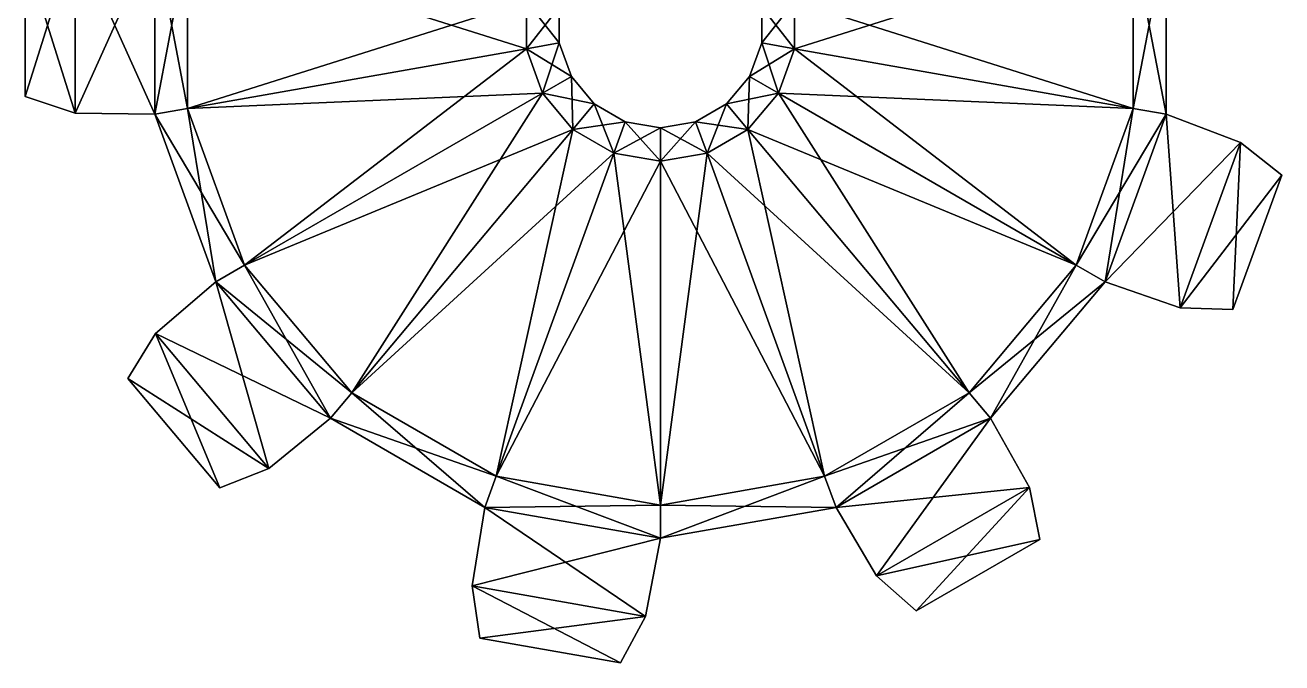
# Model space of a CAD drawing. Header units: metres. Extents: x -64 to 63, y -64 to 64.
# Drawn here: x -63.7 to 62.7, y -64.4 to -0.2 of the extents above; entities that cross this region are included whole.
import ezdxf

# ---------------------------------------------------------------- set-up
doc = ezdxf.new("R2010")
doc.units = ezdxf.units.M

msp = doc.modelspace()

# ---------------------------------------------------------------- linework, layer by layer
for points in [[(-58.676849, 8.685079, 2.98047), (-58.676849, -9.054636, 2.98047), (-63.72311, -7.372548, 4.662558)], [(-63.72311, -7.372548, 4.662558), (-63.72311, 7.002993, 4.662558), (-58.676849, 8.685079, 2.98047)], [(-58.676849, -9.054636, 10.56872), (-58.676849, 8.685079, 10.56872), (-63.72311, 7.002993, 8.886632)], [(-50.676849, 8.785077, 2.880471), (-50.676849, -9.154638, 2.880471), (-58.676849, -9.054636, 2.98047)], [(-58.676849, -9.054636, 2.98047), (-58.676849, 8.685079, 2.98047), (-50.676849, 8.785077, 2.880471)], [(-50.676849, -9.154638, 10.66872), (-50.676849, 8.785077, 10.66872), (-58.676849, 8.685079, 10.56872)], [(-58.676849, 8.685079, 10.56872), (-58.676849, -9.054636, 10.56872), (-50.676849, -9.154638, 10.66872)], [(-50.676849, 8.785077, 10.66872), (-50.676849, -9.154638, 10.66872), (-47.37685, -8.57276, 13.16872)], [(-47.37685, -8.57276, 13.16872), (-47.37685, 8.203197, 13.16872), (-50.676849, 8.785077, 10.66872)], [(-50.676849, -9.154638, 2.880471), (-50.676849, 8.785077, 2.880471), (-47.37685, 8.203197, 0.380471)], [(-47.37685, 8.203197, 0.380471), (-47.37685, -8.57276, 0.380471), (-50.676849, -9.154638, 2.880471)], [(-47.37685, -8.57276, 9.468719), (-13.2976, 2.194099, 9.468719), (-47.37685, 8.203197, 9.468719)], [(-13.2976, -2.563676, 4.080471), (-47.37685, 8.203197, 4.080471), (-13.2976, 2.194099, 4.080471)], [(-13.2976, -2.563676, 4.080471), (-47.37685, -8.57276, 4.080471), (-47.37685, 8.203197, 4.080471)], [(-47.37685, 8.203197, 13.16872), (-47.37685, -8.57276, 13.16872), (-47.37685, -8.57276, 9.468719)], [(-47.37685, -8.57276, 9.468719), (-47.37685, 8.203197, 9.468719), (-47.37685, 8.203197, 13.16872)], [(-47.37685, -8.57276, 0.380471), (-47.37685, 8.203197, 0.380471), (-47.37685, 8.203197, 4.080471)], [(-47.37685, 8.203197, 4.080471), (-47.37685, -8.57276, 4.080471), (-47.37685, -8.57276, 0.380471)], [(47.76432, 8.203186, 9.468719), (13.68508, -2.563679, 9.468719), (47.76432, -8.572773, 9.468719)], [(47.76432, 8.203186, 9.468719), (13.68508, 2.194095, 9.468719), (13.68508, -2.563679, 9.468719)], [(13.68508, 2.194095, 4.080471), (47.76432, 8.203186, 4.080471), (47.76432, -8.572773, 4.080471)], [(51.06432, 8.785065, 2.880471), (51.06432, -9.154652, 2.880471), (47.76432, -8.572773, 0.380471)], [(47.76432, -8.572773, 0.380471), (47.76432, 8.203186, 0.380471), (51.06432, 8.785065, 2.880471)], [(51.06432, -9.154652, 10.66872), (51.06432, 8.785065, 10.66872), (47.76432, 8.203186, 13.16872)], [(47.76432, 8.203186, 13.16872), (47.76432, -8.572773, 13.16872), (51.06432, -9.154652, 10.66872)], [(47.76432, -8.572773, 13.16872), (47.76432, 8.203186, 13.16872), (47.76432, 8.203186, 9.468719)], [(47.76432, 8.203186, 9.468719), (47.76432, -8.572773, 9.468719), (47.76432, -8.572773, 13.16872)], [(47.76432, 8.203186, 0.380471), (47.76432, -8.572773, 0.380471), (47.76432, -8.572773, 4.080471)], [(47.76432, -8.572773, 4.080471), (47.76432, 8.203186, 4.080471), (47.76432, 8.203186, 0.380471)], [(51.06432, 8.785065, 2.880471), (51.06432, -9.154652, 10.66872), (51.06432, -9.154652, 2.880471)], [(51.06432, 8.785065, 2.880471), (51.06432, 8.785065, 10.66872), (51.06432, -9.154652, 10.66872)], [(-63.72311, -7.372548, 4.662558), (-63.72311, 7.002993, 8.886632), (-63.72311, 7.002993, 4.662558)], [(-63.72311, -7.372548, 4.662558), (-63.72311, -7.372548, 8.886632), (-63.72311, 7.002993, 8.886632)], [(-63.72311, 7.002993, 8.886632), (-63.72311, -7.372548, 8.886632), (-58.676849, -9.054636, 10.56872)], [(-47.37685, -8.57276, 9.468719), (-13.2976, -2.563676, 9.468719), (-13.2976, 2.194099, 9.468719)], [(-9.997604, -1.981798, 10.66872), (-9.997603, 1.612219, 10.66872), (-13.2976, 2.194099, 13.16872)], [(-13.2976, 2.194099, 13.16872), (-13.2976, -2.563676, 13.16872), (-9.997604, -1.981798, 10.66872)], [(-13.2976, -2.563676, 0.380471), (-13.2976, 2.194099, 0.380471), (-9.997603, 1.612219, 2.880471)], [(-13.2976, -2.563676, 13.16872), (-13.2976, 2.194099, 13.16872), (-13.2976, 2.194099, 9.468719)], [(-13.2976, 2.194099, 9.468719), (-13.2976, -2.563676, 9.468719), (-13.2976, -2.563676, 13.16872)], [(-13.2976, 2.194099, 0.380471), (-13.2976, -2.563676, 0.380471), (-13.2976, -2.563676, 4.080471)], [(-13.2976, -2.563676, 4.080471), (-13.2976, 2.194099, 4.080471), (-13.2976, 2.194099, 0.380471)], [(-9.997603, 1.612219, 2.880471), (-9.997604, -1.981798, 2.880471), (-13.2976, -2.563676, 0.380471)], [(-9.997604, -1.981798, 10.66872), (-9.997603, 1.612219, 2.880471), (-9.997603, 1.612219, 10.66872)], [(-9.997604, -1.981798, 10.66872), (-9.997604, -1.981798, 2.880471), (-9.997603, 1.612219, 2.880471)], [(13.68508, -2.563679, 13.16872), (13.68508, 2.194095, 13.16872), (10.38508, 1.612216, 10.66872)], [(10.38508, -1.9818, 2.880471), (10.38508, 1.612216, 2.880471), (13.68508, 2.194095, 0.380471)], [(13.68508, 2.194095, 0.380471), (13.68508, -2.563679, 0.380471), (10.38508, -1.9818, 2.880471)], [(10.38508, 1.612216, 10.66872), (10.38508, -1.9818, 2.880471), (10.38508, -1.9818, 10.66872)], [(10.38508, 1.612216, 10.66872), (10.38508, 1.612216, 2.880471), (10.38508, -1.9818, 2.880471)], [(10.38508, 1.612216, 10.66872), (10.38508, -1.9818, 10.66872), (13.68508, -2.563679, 13.16872)], [(13.68508, 2.194095, 4.080471), (47.76432, -8.572773, 4.080471), (13.68508, -2.563679, 4.080471)], [(13.68508, 2.194095, 13.16872), (13.68508, -2.563679, 13.16872), (13.68508, -2.563679, 9.468719)], [(13.68508, -2.563679, 9.468719), (13.68508, 2.194095, 9.468719), (13.68508, 2.194095, 13.16872)], [(13.68508, -2.563679, 0.380471), (13.68508, 2.194095, 0.380471), (13.68508, 2.194095, 4.080471)], [(13.68508, 2.194095, 4.080471), (13.68508, -2.563679, 4.080471), (13.68508, -2.563679, 0.380471)], [(-8.768378, -5.359068, 10.66872), (-9.997604, -1.981798, 10.66872), (-13.2976, -2.563676, 13.16872)], [(-11.67035, -7.034522, 0.380471), (-13.2976, -2.563676, 0.380471), (-9.997604, -1.981798, 2.880471)], [(-9.997604, -1.981798, 2.880471), (-8.768378, -5.359068, 2.880471), (-11.67035, -7.034522, 0.380471)], [(-8.768378, -5.359068, 10.66872), (-9.997604, -1.981798, 2.880471), (-9.997604, -1.981798, 10.66872)], [(-8.768378, -5.359068, 10.66872), (-8.768378, -5.359068, 2.880471), (-9.997604, -1.981798, 2.880471)], [(10.38508, -1.9818, 10.66872), (9.155849, -5.359071, 2.880471), (9.155849, -5.359071, 10.66872)], [(10.38508, -1.9818, 10.66872), (10.38508, -1.9818, 2.880471), (9.155849, -5.359071, 2.880471)], [(10.38508, -1.9818, 10.66872), (9.155849, -5.359071, 10.66872), (12.05782, -7.034525, 13.16872)], [(9.155849, -5.359071, 2.880471), (10.38508, -1.9818, 2.880471), (13.68508, -2.563679, 0.380471)], [(12.05782, -7.034525, 13.16872), (13.68508, -2.563679, 13.16872), (10.38508, -1.9818, 10.66872)], [(-41.639141, -24.337, 9.468719), (-13.2976, -2.563676, 9.468719), (-47.37685, -8.57276, 9.468719)], [(-11.67035, -7.034522, 4.080471), (-47.37685, -8.57276, 4.080471), (-13.2976, -2.563676, 4.080471)], [(-41.639141, -24.337, 9.468719), (-11.67035, -7.034522, 9.468719), (-13.2976, -2.563676, 9.468719)], [(-13.2976, -2.563676, 13.16872), (-11.67035, -7.034522, 13.16872), (-8.768378, -5.359068, 10.66872)], [(-11.67035, -7.034522, 13.16872), (-13.2976, -2.563676, 13.16872), (-13.2976, -2.563676, 9.468719)], [(-13.2976, -2.563676, 9.468719), (-11.67035, -7.034522, 9.468719), (-11.67035, -7.034522, 13.16872)], [(-13.2976, -2.563676, 0.380471), (-11.67035, -7.034522, 0.380471), (-11.67035, -7.034522, 4.080471)], [(-11.67035, -7.034522, 4.080471), (-13.2976, -2.563676, 4.080471), (-13.2976, -2.563676, 0.380471)], [(13.68508, -2.563679, 0.380471), (12.05782, -7.034525, 0.380471), (9.155849, -5.359071, 2.880471)], [(47.76432, -8.572773, 9.468719), (13.68508, -2.563679, 9.468719), (12.05782, -7.034525, 9.468719)], [(13.68508, -2.563679, 4.080471), (42.026611, -24.337021, 4.080471), (12.05782, -7.034525, 4.080471)], [(13.68508, -2.563679, 13.16872), (12.05782, -7.034525, 13.16872), (12.05782, -7.034525, 9.468719)], [(12.05782, -7.034525, 9.468719), (13.68508, -2.563679, 9.468719), (13.68508, -2.563679, 13.16872)], [(12.05782, -7.034525, 0.380471), (13.68508, -2.563679, 0.380471), (13.68508, -2.563679, 4.080471)], [(13.68508, -2.563679, 4.080471), (12.05782, -7.034525, 4.080471), (12.05782, -7.034525, 0.380471)], [(13.68508, -2.563679, 4.080471), (47.76432, -8.572773, 4.080471), (42.026611, -24.337021, 4.080471)], [(-6.45819, -8.112245, 10.66872), (-8.768378, -5.359068, 10.66872), (-11.67035, -7.034522, 13.16872)], [(-8.612113, -10.67919, 0.380471), (-11.67035, -7.034522, 0.380471), (-8.768378, -5.359068, 2.880471)], [(-6.45819, -8.112245, 10.66872), (-8.768378, -5.359068, 2.880471), (-8.768378, -5.359068, 10.66872)], [(-6.45819, -8.112245, 10.66872), (-6.45819, -8.112245, 2.880471), (-8.768378, -5.359068, 2.880471)], [(-8.768378, -5.359068, 2.880471), (-6.45819, -8.112245, 2.880471), (-8.612113, -10.67919, 0.380471)], [(9.155849, -5.359071, 10.66872), (6.84566, -8.112247, 2.880471), (6.84566, -8.112247, 10.66872)], [(9.155849, -5.359071, 10.66872), (9.155849, -5.359071, 2.880471), (6.84566, -8.112247, 2.880471)], [(9.155849, -5.359071, 10.66872), (6.84566, -8.112247, 10.66872), (8.999581, -10.67919, 13.16872)], [(6.84566, -8.112247, 2.880471), (9.155849, -5.359071, 2.880471), (12.05782, -7.034525, 0.380471)], [(8.999581, -10.67919, 13.16872), (12.05782, -7.034525, 13.16872), (9.155849, -5.359071, 10.66872)], [(-58.676849, -9.054636, 2.98047), (-58.676849, -9.054636, 10.56872), (-63.72311, -7.372548, 8.886632)], [(-63.72311, -7.372548, 8.886632), (-63.72311, -7.372548, 4.662558), (-58.676849, -9.054636, 2.98047)], [(-11.67035, -7.034522, 4.080471), (-41.639141, -24.337, 4.080471), (-47.37685, -8.57276, 4.080471)], [(-30.85577, -37.188129, 9.468719), (-11.67035, -7.034522, 9.468719), (-41.639141, -24.337, 9.468719)], [(-8.612113, -10.67919, 4.080471), (-41.639141, -24.337, 4.080471), (-11.67035, -7.034522, 4.080471)], [(-30.85577, -37.188129, 9.468719), (-8.612113, -10.67919, 9.468719), (-11.67035, -7.034522, 9.468719)], [(-11.67035, -7.034522, 13.16872), (-8.612113, -10.67919, 13.16872), (-6.45819, -8.112245, 10.66872)], [(-8.612113, -10.67919, 13.16872), (-11.67035, -7.034522, 13.16872), (-11.67035, -7.034522, 9.468719)], [(-11.67035, -7.034522, 9.468719), (-8.612113, -10.67919, 9.468719), (-8.612113, -10.67919, 13.16872)], [(-11.67035, -7.034522, 0.380471), (-8.612113, -10.67919, 0.380471), (-8.612113, -10.67919, 4.080471)], [(-8.612113, -10.67919, 4.080471), (-11.67035, -7.034522, 4.080471), (-11.67035, -7.034522, 0.380471)], [(12.05782, -7.034525, 0.380471), (8.999581, -10.67919, 0.380471), (6.84566, -8.112247, 2.880471)], [(42.026611, -24.337021, 9.468719), (12.05782, -7.034525, 9.468719), (8.999581, -10.67919, 9.468719)], [(12.05782, -7.034525, 4.080471), (31.243231, -37.188141, 4.080471), (8.999581, -10.67919, 4.080471)], [(12.05782, -7.034525, 13.16872), (8.999581, -10.67919, 13.16872), (8.999581, -10.67919, 9.468719)], [(8.999581, -10.67919, 9.468719), (12.05782, -7.034525, 9.468719), (12.05782, -7.034525, 13.16872)], [(8.999581, -10.67919, 0.380471), (12.05782, -7.034525, 0.380471), (12.05782, -7.034525, 4.080471)], [(12.05782, -7.034525, 4.080471), (8.999581, -10.67919, 4.080471), (8.999581, -10.67919, 0.380471)], [(47.76432, -8.572773, 9.468719), (12.05782, -7.034525, 9.468719), (42.026611, -24.337021, 9.468719)], [(12.05782, -7.034525, 4.080471), (42.026611, -24.337021, 4.080471), (31.243231, -37.188141, 4.080471)], [(-44.541111, -26.012461, 2.880471), (-50.676849, -9.154638, 2.880471), (-47.37685, -8.57276, 0.380471)], [(-41.639141, -24.337, 13.16872), (-47.37685, -8.57276, 13.16872), (-50.676849, -9.154638, 10.66872)], [(-47.37685, -8.57276, 0.380471), (-41.639141, -24.337, 0.380471), (-44.541111, -26.012461, 2.880471)], [(-47.37685, -8.57276, 13.16872), (-41.639141, -24.337, 13.16872), (-41.639141, -24.337, 9.468719)], [(-41.639141, -24.337, 9.468719), (-47.37685, -8.57276, 9.468719), (-47.37685, -8.57276, 13.16872)], [(-41.639141, -24.337, 0.380471), (-47.37685, -8.57276, 0.380471), (-47.37685, -8.57276, 4.080471)], [(-47.37685, -8.57276, 4.080471), (-41.639141, -24.337, 4.080471), (-41.639141, -24.337, 0.380471)], [(-3.34568, -9.909254, 10.66872), (-6.45819, -8.112245, 10.66872), (-8.612113, -10.67919, 13.16872)], [(-4.491759, -13.05808, 0.380471), (-8.612113, -10.67919, 0.380471), (-6.45819, -8.112245, 2.880471)], [(-3.34568, -9.909254, 10.66872), (-6.45819, -8.112245, 2.880471), (-6.45819, -8.112245, 10.66872)], [(-3.34568, -9.909254, 10.66872), (-3.34568, -9.909254, 2.880471), (-6.45819, -8.112245, 2.880471)], [(-6.45819, -8.112245, 2.880471), (-3.34568, -9.909254, 2.880471), (-4.491759, -13.05808, 0.380471)], [(6.84566, -8.112247, 10.66872), (3.73315, -9.909255, 2.880471), (3.73315, -9.909255, 10.66872)], [(6.84566, -8.112247, 10.66872), (6.84566, -8.112247, 2.880471), (3.73315, -9.909255, 2.880471)], [(6.84566, -8.112247, 10.66872), (3.73315, -9.909255, 10.66872), (4.879228, -13.05808, 13.16872)], [(3.73315, -9.909255, 2.880471), (6.84566, -8.112247, 2.880471), (8.999581, -10.67919, 0.380471)], [(4.879228, -13.05808, 13.16872), (8.999581, -10.67919, 13.16872), (6.84566, -8.112247, 10.66872)], [(47.76432, -8.572773, 13.16872), (42.026611, -24.337021, 13.16872), (44.928581, -26.01247, 10.66872)], [(42.026611, -24.337021, 0.380471), (47.76432, -8.572773, 0.380471), (51.06432, -9.154652, 2.880471)], [(42.026611, -24.337021, 13.16872), (47.76432, -8.572773, 13.16872), (47.76432, -8.572773, 9.468719)], [(47.76432, -8.572773, 9.468719), (42.026611, -24.337021, 9.468719), (42.026611, -24.337021, 13.16872)], [(47.76432, -8.572773, 0.380471), (42.026611, -24.337021, 0.380471), (42.026611, -24.337021, 4.080471)], [(42.026611, -24.337021, 4.080471), (47.76432, -8.572773, 4.080471), (47.76432, -8.572773, 0.380471)], [(44.928581, -26.01247, 10.66872), (51.06432, -9.154652, 10.66872), (47.76432, -8.572773, 13.16872)], [(-50.676849, -9.154638, 2.880471), (-50.676849, -9.154638, 10.66872), (-58.676849, -9.054636, 10.56872)], [(-58.676849, -9.054636, 10.56872), (-58.676849, -9.054636, 2.98047), (-50.676849, -9.154638, 2.880471)], [(-44.541111, -26.012461, 2.880471), (-50.676849, -9.154638, 10.66872), (-50.676849, -9.154638, 2.880471)], [(-44.541111, -26.012461, 2.880471), (-44.541111, -26.012461, 10.66872), (-50.676849, -9.154638, 10.66872)], [(-50.676849, -9.154638, 10.66872), (-44.541111, -26.012461, 10.66872), (-41.639141, -24.337, 13.16872)], [(-8.612113, -10.67919, 13.16872), (-4.491759, -13.05808, 13.16872), (-3.34568, -9.909254, 10.66872)], [(0.193735, -10.53335, 10.66872), (-3.34568, -9.909254, 10.66872), (-4.491759, -13.05808, 13.16872)], [(0.193734, -13.88426, 0.380471), (-4.491759, -13.05808, 0.380471), (-3.34568, -9.909254, 2.880471)], [(0.193735, -10.53335, 10.66872), (-3.34568, -9.909254, 2.880471), (-3.34568, -9.909254, 10.66872)], [(0.193735, -10.53335, 10.66872), (0.193735, -10.53335, 2.880471), (-3.34568, -9.909254, 2.880471)], [(-3.34568, -9.909254, 2.880471), (0.193735, -10.53335, 2.880471), (0.193734, -13.88426, 0.380471)], [(3.73315, -9.909255, 10.66872), (0.193735, -10.53335, 10.66872), (0.193734, -13.88426, 13.16872)], [(0.193734, -13.88426, 13.16872), (4.879228, -13.05808, 13.16872), (3.73315, -9.909255, 10.66872)], [(3.73315, -9.909255, 10.66872), (0.193735, -10.53335, 2.880471), (0.193735, -10.53335, 10.66872)], [(3.73315, -9.909255, 10.66872), (3.73315, -9.909255, 2.880471), (0.193735, -10.53335, 2.880471)], [(0.193735, -10.53335, 2.880471), (3.73315, -9.909255, 2.880471), (4.879228, -13.05808, 0.380471)], [(8.999581, -10.67919, 0.380471), (4.879228, -13.05808, 0.380471), (3.73315, -9.909255, 2.880471)], [(51.06432, -9.154652, 2.880471), (44.928581, -26.01247, 2.880471), (42.026611, -24.337021, 0.380471)], [(44.928581, -26.01247, 2.880471), (51.06432, -9.154652, 2.880471), (58.547661, -11.98478, 2.98047)], [(51.06432, -9.154652, 10.66872), (44.928581, -26.01247, 10.66872), (52.48032, -28.654659, 10.56872)], [(51.06432, -9.154652, 2.880471), (51.06432, -9.154652, 10.66872), (58.547661, -11.98478, 10.56872)], [(58.547661, -11.98478, 10.56872), (58.547661, -11.98478, 2.98047), (51.06432, -9.154652, 2.880471)], [(52.48032, -28.654659, 10.56872), (58.547661, -11.98478, 10.56872), (51.06432, -9.154652, 10.66872)], [(-8.612113, -10.67919, 4.080471), (-30.85577, -37.188129, 4.080471), (-41.639141, -24.337, 4.080471)], [(-16.32736, -45.576111, 9.468719), (-8.612113, -10.67919, 9.468719), (-30.85577, -37.188129, 9.468719)], [(-4.491759, -13.05808, 4.080471), (-30.85577, -37.188129, 4.080471), (-8.612113, -10.67919, 4.080471)], [(-16.32736, -45.576111, 9.468719), (-4.491759, -13.05808, 9.468719), (-8.612113, -10.67919, 9.468719)], [(-4.491759, -13.05808, 13.16872), (-8.612113, -10.67919, 13.16872), (-8.612113, -10.67919, 9.468719)], [(-8.612113, -10.67919, 9.468719), (-4.491759, -13.05808, 9.468719), (-4.491759, -13.05808, 13.16872)], [(-8.612113, -10.67919, 0.380471), (-4.491759, -13.05808, 0.380471), (-4.491759, -13.05808, 4.080471)], [(-4.491759, -13.05808, 4.080471), (-8.612113, -10.67919, 4.080471), (-8.612113, -10.67919, 0.380471)], [(-4.491759, -13.05808, 13.16872), (0.193734, -13.88426, 13.16872), (0.193735, -10.53335, 10.66872)], [(4.879228, -13.05808, 0.380471), (0.193734, -13.88426, 0.380471), (0.193735, -10.53335, 2.880471)], [(31.243231, -37.188141, 9.468719), (8.999581, -10.67919, 9.468719), (4.879228, -13.05808, 9.468719)], [(8.999581, -10.67919, 4.080471), (16.714821, -45.576118, 4.080471), (4.879228, -13.05808, 4.080471)], [(8.999581, -10.67919, 13.16872), (4.879228, -13.05808, 13.16872), (4.879228, -13.05808, 9.468719)], [(4.879228, -13.05808, 9.468719), (8.999581, -10.67919, 9.468719), (8.999581, -10.67919, 13.16872)], [(4.879228, -13.05808, 0.380471), (8.999581, -10.67919, 0.380471), (8.999581, -10.67919, 4.080471)], [(8.999581, -10.67919, 4.080471), (4.879228, -13.05808, 4.080471), (4.879228, -13.05808, 0.380471)], [(42.026611, -24.337021, 9.468719), (8.999581, -10.67919, 9.468719), (31.243231, -37.188141, 9.468719)], [(8.999581, -10.67919, 4.080471), (31.243231, -37.188141, 4.080471), (16.714821, -45.576118, 4.080471)], [(58.547661, -11.98478, 2.98047), (52.48032, -28.654659, 2.98047), (44.928581, -26.01247, 2.880471)], [(52.48032, -28.654659, 2.98047), (58.547661, -11.98478, 2.98047), (62.714279, -15.29135, 4.662558)], [(58.547661, -11.98478, 10.56872), (52.48032, -28.654659, 10.56872), (57.797562, -28.79994, 8.886632)], [(57.797562, -28.79994, 8.886632), (62.714279, -15.29135, 8.886632), (58.547661, -11.98478, 10.56872)], [(58.547661, -11.98478, 2.98047), (58.547661, -11.98478, 10.56872), (62.714279, -15.29135, 8.886632)], [(62.714279, -15.29135, 8.886632), (62.714279, -15.29135, 4.662558), (58.547661, -11.98478, 2.98047)], [(-4.491759, -13.05808, 4.080471), (-16.32736, -45.576111, 4.080471), (-30.85577, -37.188129, 4.080471)], [(0.19373, -48.489231, 9.468719), (-4.491759, -13.05808, 9.468719), (-16.32736, -45.576111, 9.468719)], [(0.193734, -13.88426, 4.080471), (-16.32736, -45.576111, 4.080471), (-4.491759, -13.05808, 4.080471)], [(0.193734, -13.88426, 4.080471), (0.19373, -48.489231, 4.080471), (-16.32736, -45.576111, 4.080471)], [(0.19373, -48.489231, 9.468719), (0.193734, -13.88426, 9.468719), (-4.491759, -13.05808, 9.468719)], [(0.193734, -13.88426, 13.16872), (-4.491759, -13.05808, 13.16872), (-4.491759, -13.05808, 9.468719)], [(-4.491759, -13.05808, 9.468719), (0.193734, -13.88426, 9.468719), (0.193734, -13.88426, 13.16872)], [(-4.491759, -13.05808, 0.380471), (0.193734, -13.88426, 0.380471), (0.193734, -13.88426, 4.080471)], [(0.193734, -13.88426, 4.080471), (-4.491759, -13.05808, 4.080471), (-4.491759, -13.05808, 0.380471)], [(4.879228, -13.05808, 4.080471), (0.19373, -48.489231, 4.080471), (0.193734, -13.88426, 4.080471)], [(4.879228, -13.05808, 4.080471), (16.714821, -45.576118, 4.080471), (0.19373, -48.489231, 4.080471)], [(16.714821, -45.576118, 9.468719), (0.193734, -13.88426, 9.468719), (0.19373, -48.489231, 9.468719)], [(16.714821, -45.576118, 9.468719), (4.879228, -13.05808, 9.468719), (0.193734, -13.88426, 9.468719)], [(4.879228, -13.05808, 13.16872), (0.193734, -13.88426, 13.16872), (0.193734, -13.88426, 9.468719)], [(0.193734, -13.88426, 9.468719), (4.879228, -13.05808, 9.468719), (4.879228, -13.05808, 13.16872)], [(0.193734, -13.88426, 0.380471), (4.879228, -13.05808, 0.380471), (4.879228, -13.05808, 4.080471)], [(4.879228, -13.05808, 4.080471), (0.193734, -13.88426, 4.080471), (0.193734, -13.88426, 0.380471)], [(31.243231, -37.188141, 9.468719), (4.879228, -13.05808, 9.468719), (16.714821, -45.576118, 9.468719)], [(62.714279, -15.29135, 4.662558), (57.797562, -28.79994, 4.662558), (52.48032, -28.654659, 2.98047)], [(62.714279, -15.29135, 4.662558), (57.797562, -28.79994, 8.886632), (57.797562, -28.79994, 4.662558)], [(62.714279, -15.29135, 4.662558), (62.714279, -15.29135, 8.886632), (57.797562, -28.79994, 8.886632)], [(-30.85577, -37.188129, 13.16872), (-41.639141, -24.337, 13.16872), (-44.541111, -26.012461, 10.66872)], [(-33.009689, -39.755081, 2.880471), (-44.541111, -26.012461, 2.880471), (-41.639141, -24.337, 0.380471)], [(-41.639141, -24.337, 0.380471), (-30.85577, -37.188129, 0.380471), (-33.009689, -39.755081, 2.880471)], [(-41.639141, -24.337, 13.16872), (-30.85577, -37.188129, 13.16872), (-30.85577, -37.188129, 9.468719)], [(-30.85577, -37.188129, 9.468719), (-41.639141, -24.337, 9.468719), (-41.639141, -24.337, 13.16872)], [(-30.85577, -37.188129, 0.380471), (-41.639141, -24.337, 0.380471), (-41.639141, -24.337, 4.080471)], [(-41.639141, -24.337, 4.080471), (-30.85577, -37.188129, 4.080471), (-30.85577, -37.188129, 0.380471)], [(31.243231, -37.188141, 0.380471), (42.026611, -24.337021, 0.380471), (44.928581, -26.01247, 2.880471)], [(42.026611, -24.337021, 13.16872), (31.243231, -37.188141, 13.16872), (33.397148, -39.755089, 10.66872)], [(31.243231, -37.188141, 13.16872), (42.026611, -24.337021, 13.16872), (42.026611, -24.337021, 9.468719)], [(42.026611, -24.337021, 9.468719), (31.243231, -37.188141, 9.468719), (31.243231, -37.188141, 13.16872)], [(42.026611, -24.337021, 0.380471), (31.243231, -37.188141, 0.380471), (31.243231, -37.188141, 4.080471)], [(31.243231, -37.188141, 4.080471), (42.026611, -24.337021, 4.080471), (42.026611, -24.337021, 0.380471)], [(33.397148, -39.755089, 10.66872), (44.928581, -26.01247, 10.66872), (42.026611, -24.337021, 13.16872)], [(-44.541111, -26.012461, 10.66872), (-44.541111, -26.012461, 2.880471), (-50.60519, -31.231359, 2.98047)], [(-50.60519, -31.231359, 2.98047), (-50.60519, -31.231359, 10.56872), (-44.541111, -26.012461, 10.66872)], [(-39.20232, -44.82077, 2.98047), (-50.60519, -31.231359, 2.98047), (-44.541111, -26.012461, 2.880471)], [(-33.009689, -39.755081, 10.66872), (-44.541111, -26.012461, 10.66872), (-50.60519, -31.231359, 10.56872)], [(-44.541111, -26.012461, 2.880471), (-33.009689, -39.755081, 2.880471), (-39.20232, -44.82077, 2.98047)], [(-44.541111, -26.012461, 10.66872), (-33.009689, -39.755081, 10.66872), (-30.85577, -37.188129, 13.16872)], [(44.928581, -26.01247, 2.880471), (33.397148, -39.755089, 2.880471), (31.243231, -37.188141, 0.380471)], [(44.928581, -26.01247, 2.880471), (33.397148, -39.755089, 10.66872), (33.397148, -39.755089, 2.880471)], [(44.928581, -26.01247, 2.880471), (44.928581, -26.01247, 10.66872), (33.397148, -39.755089, 10.66872)], [(44.928581, -26.01247, 10.66872), (44.928581, -26.01247, 2.880471), (52.48032, -28.654659, 2.98047)], [(52.48032, -28.654659, 2.98047), (52.48032, -28.654659, 10.56872), (44.928581, -26.01247, 10.66872)], [(52.48032, -28.654659, 10.56872), (52.48032, -28.654659, 2.98047), (57.797562, -28.79994, 4.662558)], [(57.797562, -28.79994, 4.662558), (57.797562, -28.79994, 8.886632), (52.48032, -28.654659, 10.56872)], [(-50.60519, -31.231359, 10.56872), (-50.60519, -31.231359, 2.98047), (-53.389629, -35.763592, 4.662558)], [(-53.389629, -35.763592, 4.662558), (-53.389629, -35.763592, 8.886632), (-50.60519, -31.231359, 10.56872)], [(-44.1492, -46.77589, 4.662558), (-53.389629, -35.763592, 4.662558), (-50.60519, -31.231359, 2.98047)], [(-39.20232, -44.82077, 10.56872), (-50.60519, -31.231359, 10.56872), (-53.389629, -35.763592, 8.886632)], [(-50.60519, -31.231359, 10.56872), (-39.20232, -44.82077, 10.56872), (-33.009689, -39.755081, 10.66872)], [(-50.60519, -31.231359, 2.98047), (-39.20232, -44.82077, 2.98047), (-44.1492, -46.77589, 4.662558)], [(-44.1492, -46.77589, 4.662558), (-53.389629, -35.763592, 8.886632), (-53.389629, -35.763592, 4.662558)], [(-44.1492, -46.77589, 4.662558), (-44.1492, -46.77589, 8.886632), (-53.389629, -35.763592, 8.886632)], [(-53.389629, -35.763592, 8.886632), (-44.1492, -46.77589, 8.886632), (-39.20232, -44.82077, 10.56872)], [(-17.47344, -48.724941, 2.880471), (-33.009689, -39.755081, 2.880471), (-30.85577, -37.188129, 0.380471)], [(-16.32736, -45.576111, 13.16872), (-30.85577, -37.188129, 13.16872), (-33.009689, -39.755081, 10.66872)], [(-30.85577, -37.188129, 0.380471), (-16.32736, -45.576111, 0.380471), (-17.47344, -48.724941, 2.880471)], [(-30.85577, -37.188129, 13.16872), (-16.32736, -45.576111, 13.16872), (-16.32736, -45.576111, 9.468719)], [(-16.32736, -45.576111, 9.468719), (-30.85577, -37.188129, 9.468719), (-30.85577, -37.188129, 13.16872)], [(-16.32736, -45.576111, 0.380471), (-30.85577, -37.188129, 0.380471), (-30.85577, -37.188129, 4.080471)], [(-30.85577, -37.188129, 4.080471), (-16.32736, -45.576111, 4.080471), (-16.32736, -45.576111, 0.380471)], [(31.243231, -37.188141, 13.16872), (16.714821, -45.576118, 13.16872), (17.860901, -48.724949, 10.66872)], [(16.714821, -45.576118, 0.380471), (31.243231, -37.188141, 0.380471), (33.397148, -39.755089, 2.880471)], [(16.714821, -45.576118, 13.16872), (31.243231, -37.188141, 13.16872), (31.243231, -37.188141, 9.468719)], [(31.243231, -37.188141, 9.468719), (16.714821, -45.576118, 9.468719), (16.714821, -45.576118, 13.16872)], [(31.243231, -37.188141, 0.380471), (16.714821, -45.576118, 0.380471), (16.714821, -45.576118, 4.080471)], [(16.714821, -45.576118, 4.080471), (31.243231, -37.188141, 4.080471), (31.243231, -37.188141, 0.380471)], [(17.860901, -48.724949, 10.66872), (33.397148, -39.755089, 10.66872), (31.243231, -37.188141, 13.16872)], [(-33.009689, -39.755081, 2.880471), (-33.009689, -39.755081, 10.66872), (-39.20232, -44.82077, 10.56872)], [(-39.20232, -44.82077, 10.56872), (-39.20232, -44.82077, 2.98047), (-33.009689, -39.755081, 2.880471)], [(-17.47344, -48.724941, 2.880471), (-33.009689, -39.755081, 10.66872), (-33.009689, -39.755081, 2.880471)], [(-17.47344, -48.724941, 2.880471), (-17.47344, -48.724941, 10.66872), (-33.009689, -39.755081, 10.66872)], [(-33.009689, -39.755081, 10.66872), (-17.47344, -48.724941, 10.66872), (-16.32736, -45.576111, 13.16872)], [(33.397148, -39.755089, 2.880471), (17.860901, -48.724949, 2.880471), (16.714821, -45.576118, 0.380471)], [(17.860901, -48.724949, 2.880471), (33.397148, -39.755089, 2.880471), (37.310551, -46.733292, 2.98047)], [(33.397148, -39.755089, 10.66872), (17.860901, -48.724949, 10.66872), (21.9475, -55.603149, 10.56872)], [(21.9475, -55.603149, 10.56872), (37.310551, -46.733292, 10.56872), (33.397148, -39.755089, 10.66872)], [(33.397148, -39.755089, 2.880471), (33.397148, -39.755089, 10.66872), (37.310551, -46.733292, 10.56872)], [(37.310551, -46.733292, 10.56872), (37.310551, -46.733292, 2.98047), (33.397148, -39.755089, 2.880471)], [(-39.20232, -44.82077, 2.98047), (-39.20232, -44.82077, 10.56872), (-44.1492, -46.77589, 8.886632)], [(-44.1492, -46.77589, 8.886632), (-44.1492, -46.77589, 4.662558), (-39.20232, -44.82077, 2.98047)], [(0.19373, -48.489231, 13.16872), (-16.32736, -45.576111, 13.16872), (-17.47344, -48.724941, 10.66872)], [(0.193729, -51.840141, 2.880471), (-17.47344, -48.724941, 2.880471), (-16.32736, -45.576111, 0.380471)], [(-16.32736, -45.576111, 0.380471), (0.19373, -48.489231, 0.380471), (0.193729, -51.840141, 2.880471)], [(-16.32736, -45.576111, 13.16872), (0.19373, -48.489231, 13.16872), (0.19373, -48.489231, 9.468719)], [(0.19373, -48.489231, 9.468719), (-16.32736, -45.576111, 9.468719), (-16.32736, -45.576111, 13.16872)], [(0.19373, -48.489231, 0.380471), (-16.32736, -45.576111, 0.380471), (-16.32736, -45.576111, 4.080471)], [(-16.32736, -45.576111, 4.080471), (0.19373, -48.489231, 4.080471), (0.19373, -48.489231, 0.380471)], [(0.193729, -51.840141, 10.66872), (17.860901, -48.724949, 10.66872), (16.714821, -45.576118, 13.16872)], [(16.714821, -45.576118, 13.16872), (0.19373, -48.489231, 13.16872), (0.193729, -51.840141, 10.66872)], [(0.19373, -48.489231, 0.380471), (16.714821, -45.576118, 0.380471), (17.860901, -48.724949, 2.880471)], [(0.19373, -48.489231, 13.16872), (16.714821, -45.576118, 13.16872), (16.714821, -45.576118, 9.468719)], [(16.714821, -45.576118, 9.468719), (0.19373, -48.489231, 9.468719), (0.19373, -48.489231, 13.16872)], [(16.714821, -45.576118, 0.380471), (0.19373, -48.489231, 0.380471), (0.19373, -48.489231, 4.080471)], [(0.19373, -48.489231, 4.080471), (16.714821, -45.576118, 4.080471), (16.714821, -45.576118, 0.380471)], [(37.310551, -46.733292, 2.98047), (21.9475, -55.603149, 2.98047), (17.860901, -48.724949, 2.880471)], [(21.9475, -55.603149, 2.98047), (37.310551, -46.733292, 2.98047), (38.376949, -51.944519, 4.662558)], [(37.310551, -46.733292, 10.56872), (21.9475, -55.603149, 10.56872), (25.927361, -59.13229, 8.886632)], [(25.927361, -59.13229, 8.886632), (38.376949, -51.944519, 8.886632), (37.310551, -46.733292, 10.56872)], [(37.310551, -46.733292, 2.98047), (37.310551, -46.733292, 10.56872), (38.376949, -51.944519, 8.886632)], [(38.376949, -51.944519, 8.886632), (38.376949, -51.944519, 4.662558), (37.310551, -46.733292, 2.98047)], [(-17.47344, -48.724941, 10.66872), (-17.47344, -48.724941, 2.880471), (-18.764151, -56.62077, 2.98047)], [(-18.764151, -56.62077, 2.98047), (-18.764151, -56.62077, 10.56872), (-17.47344, -48.724941, 10.66872)], [(-1.293939, -59.701241, 2.98047), (-18.764151, -56.62077, 2.98047), (-17.47344, -48.724941, 2.880471)], [(0.193729, -51.840141, 10.66872), (-17.47344, -48.724941, 10.66872), (-18.764151, -56.62077, 10.56872)], [(-17.47344, -48.724941, 10.66872), (0.193729, -51.840141, 10.66872), (0.19373, -48.489231, 13.16872)], [(-17.47344, -48.724941, 2.880471), (0.193729, -51.840141, 2.880471), (-1.293939, -59.701241, 2.98047)], [(17.860901, -48.724949, 2.880471), (0.193729, -51.840141, 2.880471), (0.19373, -48.489231, 0.380471)], [(17.860901, -48.724949, 2.880471), (0.193729, -51.840141, 10.66872), (0.193729, -51.840141, 2.880471)], [(17.860901, -48.724949, 2.880471), (17.860901, -48.724949, 10.66872), (0.193729, -51.840141, 10.66872)], [(17.860901, -48.724949, 10.66872), (17.860901, -48.724949, 2.880471), (21.9475, -55.603149, 2.98047)], [(21.9475, -55.603149, 2.98047), (21.9475, -55.603149, 10.56872), (17.860901, -48.724949, 10.66872)], [(-18.764151, -56.62077, 10.56872), (-1.293939, -59.701241, 10.56872), (0.193729, -51.840141, 10.66872)], [(0.193729, -51.840141, 2.880471), (0.193729, -51.840141, 10.66872), (-1.293939, -59.701241, 10.56872)], [(-1.293939, -59.701241, 10.56872), (-1.293939, -59.701241, 2.98047), (0.193729, -51.840141, 2.880471)], [(38.376949, -51.944519, 4.662558), (25.927361, -59.13229, 4.662558), (21.9475, -55.603149, 2.98047)], [(38.376949, -51.944519, 4.662558), (25.927361, -59.13229, 8.886632), (25.927361, -59.13229, 4.662558)], [(38.376949, -51.944519, 4.662558), (38.376949, -51.944519, 8.886632), (25.927361, -59.13229, 8.886632)], [(21.9475, -55.603149, 10.56872), (21.9475, -55.603149, 2.98047), (25.927361, -59.13229, 4.662558)], [(25.927361, -59.13229, 4.662558), (25.927361, -59.13229, 8.886632), (21.9475, -55.603149, 10.56872)], [(-18.764151, -56.62077, 10.56872), (-18.764151, -56.62077, 2.98047), (-17.983891, -61.88245, 4.662558)], [(-17.983891, -61.88245, 4.662558), (-17.983891, -61.88245, 8.886632), (-18.764151, -56.62077, 10.56872)], [(-18.764151, -56.62077, 2.98047), (-1.293939, -59.701241, 2.98047), (-3.826746, -64.378738, 4.662558)], [(-3.826746, -64.378738, 4.662558), (-17.983891, -61.88245, 4.662558), (-18.764151, -56.62077, 2.98047)], [(-1.293939, -59.701241, 10.56872), (-18.764151, -56.62077, 10.56872), (-17.983891, -61.88245, 8.886632)], [(-17.983891, -61.88245, 8.886632), (-3.826746, -64.378738, 8.886632), (-1.293939, -59.701241, 10.56872)], [(-1.293939, -59.701241, 2.98047), (-1.293939, -59.701241, 10.56872), (-3.826746, -64.378738, 8.886632)], [(-3.826746, -64.378738, 8.886632), (-3.826746, -64.378738, 4.662558), (-1.293939, -59.701241, 2.98047)], [(-3.826746, -64.378738, 4.662558), (-17.983891, -61.88245, 8.886632), (-17.983891, -61.88245, 4.662558)], [(-3.826746, -64.378738, 4.662558), (-3.826746, -64.378738, 8.886632), (-17.983891, -61.88245, 8.886632)]]:
    msp.add_3dface(points)

doc.saveas('drawing.dxf')
